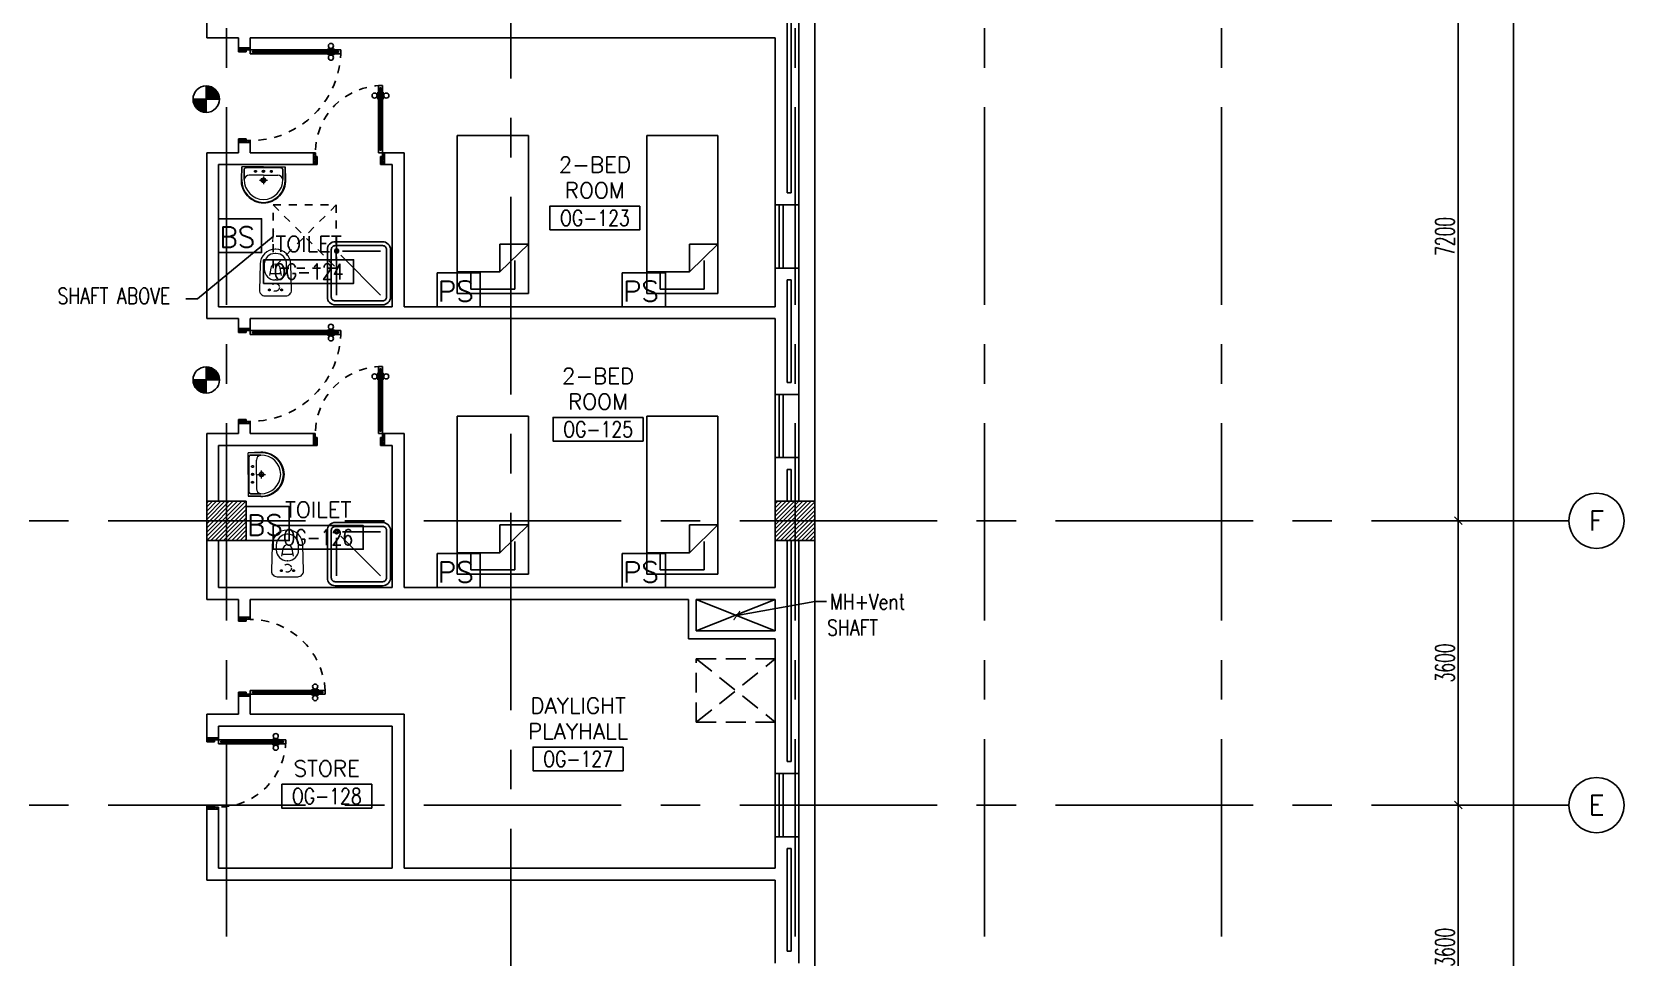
# Model space of a CAD drawing. Extents: x 276011.4 to 276105.3, y 57291.9 to 57371.4.
# Drawn here: x 276085.15 to 276105.32, y 57307.64 to 57319.35 of the extents above; entities that cross this region are included whole.
import ezdxf
from ezdxf.enums import TextEntityAlignment as Align

# ---------------------------------------------------------------- set-up
doc = ezdxf.new("R2010")
doc.units = 0
doc.header["$MEASUREMENT"] = 0
doc.header["$PDMODE"] = 34
for name, pattern in [('CENTERX2', [4, 2.5, -0.5, 0.5, -0.5]), ('DASHED', [0.75, 0.5, -0.25]), ('HIDDEN', [0.375, 0.25, -0.125]), ('HIDDEN2', [0.1875, 0.125, -0.0625])]:
    doc.linetypes.add(name, pattern=pattern)
doc.layers.get('0').update_dxf_attribs({"color": 11, "linetype": 'CONTINUOUS'})
doc.layers.get('DEFPOINTS').update_dxf_attribs({"color": 11, "linetype": 'CONTINUOUS'})
for name, color, linetype in [('AX-CR', 11, 'CONTINUOUS'), ('AX-DIM', 11, 'CONTINUOUS'), ('AX-TXT', 11, 'CONTINUOUS'), ('AXES', 11, 'CENTERX2'), ('COL', 11, 'CONTINUOUS'), ('DOOR', 11, 'CONTINUOUS'), ('E-SYSTEM', 4, 'CONTINUOUS'), ('FIX', 11, 'CONTINUOUS'), ('FUR', 11, 'CONTINUOUS'), ('HAT', 11, 'CONTINUOUS'), ('INSUL', 11, 'CONTINUOUS'), ('PROJ-L', 11, 'CONTINUOUS'), ('RM-BOX', 11, 'CONTINUOUS'), ('RM-NAME', 11, 'CONTINUOUS'), ('RM-NO', 11, 'CONTINUOUS'), ('SHAFT', 11, 'CONTINUOUS'), ('TEXT', 11, 'CONTINUOUS'), ('WALL', 11, 'CONTINUOUS'), ('WIN', 11, 'CONTINUOUS')]:
    doc.layers.add(name, color=color, linetype=linetype)
doc.styles.add('ROMANS', font='ROMANS.shx', dxfattribs={"width": 0.6})
doc.dimstyles.new('STANDARD in', dxfattribs={"dimtxt": 0.24, "dimasz": 0.1, "dimexe": 0.07, "dimexo": 0.05, "dimgap": 0.05, "dimtad": 1, "dimdec": 0, "dimlfac": 1000, "dimzin": 0, "dimdsep": 46, "dimtxsty": 'ROMANS', "dimblk": 'ARCHTICK', "dimcen": 0.05, "dimdle": 0.05, "dimclrd": 7, "dimclre": 7, "dimclrt": 2, "dimadec": 0, "dimazin": 0, "dimtfac": 1, "dimtdec": 0, "dimtmove": 2, "dimatfit": 3, "dimldrblk": 'ARCHTICK', "dimfxl": 0, "dimtolj": 1, "dimtzin": 0, "dimarcsym": 0})

# ---------------------------------------------------------------- blocks, each defined once
blk = doc.blocks.new('_ARCHTICK')
at = {"color": 0, "linetype": 'ByBlock', "const_width": 0.15}
blk.add_lwpolyline([(-0.5, -0.5), (0.5, 0.5)], dxfattribs=at)
blk = doc.blocks.new('*D159')
at = {"layer": 'AX-DIM', "color": 7, "lineweight": -2, "ltscale": 0.3}
for p, q in [((276103.915, 57357.883), (276103.915, 57298.463)), ((276095.115, 57357.833), (276103.985, 57357.833)), ((276095.115, 57298.513), (276103.985, 57298.513))]:
    blk.add_line(p, q, dxfattribs=at)
at = {"layer": 'DEFPOINTS', "color": 0, "ltscale": 0.3}
for p in [(276095.065, 57357.833), (276095.065, 57298.513), (276103.915, 57298.513)]:
    blk.add_point(p, dxfattribs=at)
at = {"layer": 'AX-DIM', "color": 7, "lineweight": -2, "ltscale": 0.3, "xscale": 0.1, "yscale": 0.1, "zscale": 0.1}
for p, rotation in [((276103.915, 57357.833), 90), ((276103.915, 57298.513), 270)]:
    blk.add_blockref('_ARCHTICK', p, dxfattribs=dict(at, rotation=rotation))
at = {"layer": 'AX-DIM', "color": 2, "ltscale": 0.3, "insert": (276103.745, 57328.173), "char_height": 0.24, "attachment_point": 5, "rotation": 90, "style": 'ROMANS'}
blk.add_mtext('\\A1;59320', dxfattribs=at)
blk = doc.blocks.new('*X68')
at = {"color": 0}
for p, q in [((245928, 132650), (246428, 133150)), ((245929, 132703), (246375, 133150)), ((245929, 132756), (246322, 133150)), ((245929, 132809), (246269, 133150)), ((245929, 132862), (246216, 133150)), ((245929, 132915), (246163, 133150)), ((245929, 132968), (246110, 133150)), ((245929, 133021), (246057, 133150)), ((245929, 133074), (246004, 133150)), ((245929, 133127), (245951, 133150)), ((245981, 132650), (246429, 133097)), ((246034, 132650), (246429, 133044)), ((246087, 132650), (246429, 132991)), ((246140, 132650), (246429, 132938)), ((246193, 132650), (246429, 132885)), ((246246, 132650), (246429, 132832)), ((246299, 132650), (246429, 132779)), ((246353, 132650), (246429, 132726)), ((246406, 132650), (246429, 132673))]:
    blk.add_line(p, q, dxfattribs=at)
blk = doc.blocks.new('COL50')
at = {"layer": 'COL'}
blk.add_lwpolyline([(-250, 250), (-250, -250), (250, -250), (250, 250)], close=True, dxfattribs=at)
blk = doc.blocks.new('*X67')
at = {"color": 0}
for p, q in [((253129, 132691), (253588, 133150)), ((253129, 132744), (253535, 133150)), ((253129, 132797), (253482, 133150)), ((253129, 132850), (253429, 133150)), ((253129, 132903), (253376, 133150)), ((253129, 132956), (253323, 133150)), ((253129, 133009), (253269, 133150)), ((253129, 133062), (253216, 133150)), ((253129, 133115), (253163, 133150)), ((253141, 132650), (253629, 133138)), ((253194, 132650), (253629, 133085)), ((253247, 132650), (253629, 133031)), ((253300, 132650), (253629, 132978)), ((253353, 132650), (253629, 132925)), ((253406, 132650), (253629, 132872)), ((253459, 132650), (253629, 132819)), ((253512, 132650), (253629, 132766)), ((253565, 132650), (253629, 132713)), ((253618, 132650), (253629, 132660))]:
    blk.add_line(p, q, dxfattribs=at)
blk = doc.blocks.new('*D153')
at = {"layer": 'AX-DIM', "color": 7, "lineweight": -2, "ltscale": 0.3}
for p, q in [((276102.865, 57320.363), (276103.285, 57320.363)), ((276103.215, 57320.413), (276103.215, 57313.113)), ((276102.865, 57313.163), (276103.285, 57313.163))]:
    blk.add_line(p, q, dxfattribs=at)
at = {"layer": 'DEFPOINTS', "color": 0, "ltscale": 0.3}
for p in [(276102.815, 57320.363), (276102.815, 57313.163), (276103.215, 57313.163)]:
    blk.add_point(p, dxfattribs=at)
at = {"layer": 'AX-DIM', "color": 7, "lineweight": -2, "ltscale": 0.3, "xscale": 0.1, "yscale": 0.1, "zscale": 0.1}
for p, rotation in [((276103.215, 57320.363), 90), ((276103.215, 57313.163), 270)]:
    blk.add_blockref('_ARCHTICK', p, dxfattribs=dict(at, rotation=rotation))
at = {"layer": 'AX-DIM', "color": 2, "ltscale": 0.3, "insert": (276103.045, 57316.763), "char_height": 0.24, "attachment_point": 5, "rotation": 90, "style": 'ROMANS'}
blk.add_mtext('\\A1;7200', dxfattribs=at)
blk = doc.blocks.new('AXR')
at = {"layer": 'AX-CR'}
blk.add_circle((350, 0), 350, dxfattribs=at)
at = {"layer": 'AX-TXT', "style": 'ROMANS'}
blk.add_attdef('AX', text='', height=250, dxfattribs=at).set_placement((350, 0), align=Align.MIDDLE)
blk = doc.blocks.new('*D152')
at = {"layer": 'AX-DIM', "color": 7, "lineweight": -2, "ltscale": 0.3}
for p, q in [((276102.865, 57313.163), (276103.285, 57313.163)), ((276103.215, 57313.213), (276103.215, 57309.513)), ((276102.865, 57309.563), (276103.285, 57309.563))]:
    blk.add_line(p, q, dxfattribs=at)
at = {"layer": 'DEFPOINTS', "color": 0, "ltscale": 0.3}
for p in [(276102.815, 57313.163), (276102.815, 57309.563), (276103.215, 57309.563)]:
    blk.add_point(p, dxfattribs=at)
at = {"layer": 'AX-DIM', "color": 7, "lineweight": -2, "ltscale": 0.3, "xscale": 0.1, "yscale": 0.1, "zscale": 0.1}
for p, rotation in [((276103.215, 57313.163), 90), ((276103.215, 57309.563), 270)]:
    blk.add_blockref('_ARCHTICK', p, dxfattribs=dict(at, rotation=rotation))
at = {"layer": 'AX-DIM', "color": 2, "ltscale": 0.3, "insert": (276103.045, 57311.363), "char_height": 0.24, "attachment_point": 5, "rotation": 90, "style": 'ROMANS'}
blk.add_mtext('\\A1;3600', dxfattribs=at)
blk = doc.blocks.new('*D151')
at = {"layer": 'AX-DIM', "color": 7, "lineweight": -2, "ltscale": 0.3}
for p, q in [((276102.865, 57309.563), (276103.285, 57309.563)), ((276103.215, 57309.613), (276103.215, 57305.913)), ((276102.865, 57305.963), (276103.285, 57305.963))]:
    blk.add_line(p, q, dxfattribs=at)
at = {"layer": 'DEFPOINTS', "color": 0, "ltscale": 0.3}
for p in [(276102.815, 57309.563), (276102.815, 57305.963), (276103.215, 57305.963)]:
    blk.add_point(p, dxfattribs=at)
at = {"layer": 'AX-DIM', "color": 7, "lineweight": -2, "ltscale": 0.3, "xscale": 0.1, "yscale": 0.1, "zscale": 0.1}
for p, rotation in [((276103.215, 57309.563), 90), ((276103.215, 57305.963), 270)]:
    blk.add_blockref('_ARCHTICK', p, dxfattribs=dict(at, rotation=rotation))
at = {"layer": 'AX-DIM', "color": 2, "ltscale": 0.3, "insert": (276103.045, 57307.763), "char_height": 0.24, "attachment_point": 5, "rotation": 90, "style": 'ROMANS'}
blk.add_mtext('\\A1;3600', dxfattribs=at)
blk = doc.blocks.new('DOOR100')
at = {"layer": 'DOOR', "color": 0, "linetype": 'ByBlock'}
for p, q in [((-75, 1218), (-82, 1218)), ((-82, 1128), (-82, 1218)), ((-25, 1300), (-75, 1300)), ((-75, 1300), (-25, 1300)), ((-75, 1250), (-75, 1300)), ((-58, 1250), (-75, 1250)), ((-42, 1270), (-58, 1270)), ((-58, 1250), (-58, 1270)), ((-42, 1250), (-42, 1270)), ((-25, 1250), (-42, 1250)), ((-25, 1250), (-25, 1300)), ((-25, 1218), (-18, 1218)), ((-18, 1128), (-18, 1218)), ((-82, 1205), (-91, 1205)), ((-91, 1205), (-91, 1140)), ((-82, 1140), (-91, 1140)), ((-82, 1205), (-82, 1140)), ((-75, 1128), (-82, 1128)), ((-25, 1128), (-18, 1128)), ((-18, 1205), (-9, 1205)), ((-18, 1205), (-18, 1140)), ((-18, 1140), (-9, 1140)), ((-9, 1205), (-9, 1140)), ((-1200, 0), (-1200, 150)), ((-1200, 150), (-1175, 150)), ((-1200, 150), (-1200, 0)), ((-1150, 0), (-1200, 0)), ((-1175, 150), (-1175, 100)), ((-1175, 100), (-1150, 100)), ((-1150, 100), (-1150, 0)), ((-75, 200), (-58, 200)), ((-75, 150), (-75, 200)), ((-75, 150), (-25, 150)), ((-58, 200), (-58, 180)), ((-58, 180), (-42, 180)), ((-50, 100), (-50, 0)), ((-25, 100), (-50, 100)), ((-50, 0), (0, 0)), ((-42, 200), (-25, 200)), ((-42, 180), (-42, 200)), ((-25, 200), (-25, 150)), ((0, 150), (-25, 150)), ((-25, 150), (-25, 100)), ((0, 150), (0, 0))]:
    blk.add_line(p, q, dxfattribs=at)
at = {"layer": 'DOOR', "linetype": 'ByBlock'}
for p, q in [((-75, 1250), (-75, 200)), ((-58, 200), (-58, 1250)), ((-42, 200), (-42, 1250)), ((-25, 200), (-25, 1250)), ((0, 0), (0, 150))]:
    blk.add_line(p, q, dxfattribs=at)
at = {"layer": 'DOOR', "color": 9, "linetype": 'ByBlock'}
for p, q in [((-1150, 0), (-1200, 114)), ((-1150, 0), (-1200, 40)), ((-1150, 0), (-1163, 100)), ((-50, 0), (0, 114)), ((-50, 0), (-37, 100)), ((-50, 0), (0, 40))]:
    blk.add_line(p, q, dxfattribs=at)
at = {"layer": 'DOOR', "color": 0, "linetype": 'ByBlock'}
for centre in [(-124, 1173), (24, 1173)]:
    blk.add_circle(centre, 32.4, dxfattribs=at)
at = {"layer": 'DOOR', "linetype": 'HIDDEN', "ltscale": 0.5}
blk.add_arc((-25, 150), 1150, 90, 180.0001, dxfattribs=at)
at = {"layer": 'DOOR', "color": 9, "linetype": 'ByBlock'}
for centre, radius, start, end in [((-1150, 0), 154, 103.7142, 108.8947), ((-1150, 0), 134, 100.72, 111.8402), ((-1150, 0), 94.4, 90, 121.9818), ((-1150, 0), 74.4, 90, 132.2236), ((-1150, 0), 54.4, 90, 156.7926), ((-1150, 0), 34.4, 90, 180), ((-1150, 0), 14.4, 90, 180), ((-50, 0), 94.4, 58.0182, 90), ((-50, 0), 74.4, 47.7764, 90), ((-50, 0), 54.4, 23.2074, 90), ((-50, 0), 34.4, 0, 90), ((-50, 0), 14.4, 0, 90), ((-50, 0), 134, 68.1598, 79.28), ((-50, 0), 114, 64.0838, 77.3774), ((-50, 0), 154, 71.1053, 76.2858)]:
    blk.add_arc(centre, radius, start, end, dxfattribs=at)
blk = doc.blocks.new('DOOR90')
at = {"layer": 'DOOR', "color": 0, "linetype": 'ByBlock'}
for p, q in [((-150, 0), (-150, -25)), ((-150, 0), (0, 0)), ((0, -50), (0, 0)), ((-1000, -25), (-1000, -75)), ((-1000, -75), (-1000, -25)), ((-950, -25), (-1000, -25)), ((-950, -75), (-1000, -75)), ((-970, -42), (-970, -58)), ((-950, -42), (-970, -42)), ((-950, -58), (-970, -58)), ((-950, -25), (-950, -42)), ((-950, -58), (-950, -75)), ((-918, -25), (-918, -18)), ((-828, -18), (-918, -18)), ((-918, -75), (-918, -82)), ((-828, -82), (-918, -82)), ((-905, -18), (-905, -9)), ((-905, -9), (-840, -9)), ((-905, -18), (-840, -18)), ((-905, -82), (-905, -91)), ((-905, -82), (-840, -82)), ((-905, -91), (-840, -91)), ((-840, -18), (-840, -9)), ((-840, -82), (-840, -91)), ((-828, -25), (-828, -18)), ((-828, -75), (-828, -82)), ((-200, -42), (-200, -25)), ((-200, -25), (-150, -25)), ((-180, -42), (-200, -42)), ((-200, -75), (-200, -58)), ((-200, -58), (-180, -58)), ((-150, -75), (-200, -75)), ((-180, -58), (-180, -42)), ((-150, -75), (-150, -25)), ((-150, -25), (-100, -25)), ((-100, -25), (-100, -50)), ((-100, -50), (0, -50)), ((-150, -900), (-150, -875)), ((-150, -875), (-100, -875)), ((0, -900), (-150, -900)), ((-150, -900), (0, -900)), ((-100, -850), (0, -850)), ((-100, -875), (-100, -850)), ((0, -850), (0, -900))]:
    blk.add_line(p, q, dxfattribs=at)
at = {"layer": 'DOOR', "color": 9, "linetype": 'ByBlock'}
for p, q in [((0, -50), (-114, 0)), ((0, -50), (-40, 0)), ((0, -50), (-100, -37)), ((0, -850), (-114, -900)), ((0, -850), (-100, -863)), ((0, -850), (-40, -900))]:
    blk.add_line(p, q, dxfattribs=at)
at = {"layer": 'DOOR', "linetype": 'ByBlock'}
for p, q in [((-200, -25), (-950, -25)), ((-200, -42), (-950, -42)), ((-200, -58), (-950, -58)), ((-950, -75), (-200, -75))]:
    blk.add_line(p, q, dxfattribs=at)
at = {"layer": 'DOOR', "color": 0, "linetype": 'ByBlock'}
for centre in [(-873, 24), (-873, -124)]:
    blk.add_circle(centre, 32.4, dxfattribs=at)
at = {"layer": 'DOOR', "color": 9, "linetype": 'ByBlock'}
for centre, radius, start, end in [((0, -50), 154, 161.1053, 166.2858), ((0, -50), 134, 158.1598, 169.28), ((0, -50), 94.4, 148.0182, 180), ((0, -50), 74.4, 137.7764, 180), ((0, -50), 114, 154.0838, 167.3774), ((0, -50), 54.4, 113.2074, 180), ((0, -50), 34.4, 90, 180), ((0, -50), 14.4, 90, 180), ((0, -850), 154, 193.7142, 198.8947), ((0, -850), 134, 190.72, 201.8402), ((0, -850), 94.4, 180, 211.9818), ((0, -850), 74.4, 180, 222.2236), ((0, -850), 54.4, 180, 246.7926), ((0, -850), 34.4, 180, 270), ((0, -850), 14.4, 180, 270)]:
    blk.add_arc(centre, radius, start, end, dxfattribs=at)
at = {"layer": 'DOOR', "linetype": 'HIDDEN', "ltscale": 0.5}
blk.add_arc((-150, -25), 850, 180, 270, dxfattribs=at)
blk = doc.blocks.new('RM1')
at = {"layer": 'RM-BOX'}
blk.add_lwpolyline([(570, -200), (-570, -200), (-570, -500), (570, -500)], close=True, dxfattribs=at)
at = {"layer": 'RM-NAME', "style": 'ROMANS'}
for tag, p in [('ROOMNAME1', (0, 324)), ('ROOMNAME2', (0, 0))]:
    blk.add_attdef(tag, text='', height=200, dxfattribs=at).set_placement(p, align=Align.MIDDLE)
at = {"layer": 'RM-NO', "style": 'ROMANS', "width": 0.8}
blk.add_attdef('ROOMNO', text='', height=200, dxfattribs=at).set_placement((0, -350), align=Align.MIDDLE)
blk = doc.blocks.new('EXH')
at = {"layer": 'SHAFT', "color": 211, "linetype": 'HIDDEN'}
for p, q in [((-400, 400), (400, -400)), ((400, 400), (-400, -400))]:
    blk.add_line(p, q, dxfattribs=at)
blk.add_lwpolyline([(-400, 400), (400, 400), (400, -400), (-400, -400)], close=True, dxfattribs=at)
blk = doc.blocks.new('DOOR-10')
at = {"layer": 'DOOR', "color": 0, "linetype": 'ByBlock'}
for p, q in [((-76, 1018), (-83, 1018)), ((-83, 928), (-83, 1018)), ((-26, 1100), (-76, 1100)), ((-76, 1100), (-26, 1100)), ((-76, 1050), (-76, 1100)), ((-59, 1050), (-76, 1050)), ((-43, 1070), (-59, 1070)), ((-59, 1050), (-59, 1070)), ((-43, 1050), (-43, 1070)), ((-26, 1050), (-43, 1050)), ((-26, 1050), (-26, 1100)), ((-26, 1018), (-18, 1018)), ((-18, 928), (-18, 1018)), ((-83, 1005), (-92, 1005)), ((-92, 1005), (-92, 940)), ((-83, 940), (-92, 940)), ((-83, 1005), (-83, 940)), ((-76, 928), (-83, 928)), ((-26, 928), (-18, 928)), ((-18, 1005), (-9, 1005)), ((-18, 1005), (-18, 940)), ((-18, 940), (-9, 940)), ((-9, 1005), (-9, 940)), ((-1001, 0), (-1001, 150)), ((-1001, 150), (-976, 150)), ((-1001, 150), (-1001, 0)), ((-951, 0), (-1001, 0)), ((-976, 150), (-976, 100)), ((-976, 100), (-951, 100)), ((-951, 100), (-951, 0)), ((-76, 200), (-59, 200)), ((-76, 150), (-76, 200)), ((-76, 150), (-26, 150)), ((-59, 200), (-59, 180)), ((-59, 180), (-43, 180)), ((-51, 100), (-51, 0)), ((-26, 100), (-51, 100)), ((-51, 0), (-1, 0)), ((-43, 200), (-26, 200)), ((-43, 180), (-43, 200)), ((-26, 200), (-26, 150)), ((-1, 150), (-26, 150)), ((-26, 150), (-26, 100))]:
    blk.add_line(p, q, dxfattribs=at)
at = {"layer": 'DOOR', "linetype": 'ByBlock'}
for p, q in [((-76, 1050), (-76, 200)), ((-59, 200), (-59, 1050)), ((-43, 200), (-43, 1050)), ((-26, 200), (-26, 1050))]:
    blk.add_line(p, q, dxfattribs=at)
at = {"layer": 'DOOR', "color": 9, "linetype": 'ByBlock'}
for p, q in [((-951, 0), (-1001, 114)), ((-951, 0), (-1001, 40)), ((-951, 0), (-964, 100)), ((-51, 0), (-1, 114)), ((-51, 0), (-37, 100)), ((-51, 0), (-1, 40)), ((-1, 0), (-1, 150))]:
    blk.add_line(p, q, dxfattribs=at)
at = {"layer": 'DOOR', "color": 0, "linetype": 'ByBlock'}
for centre in [(-124, 973), (23, 973)]:
    blk.add_circle(centre, 32.4, dxfattribs=at)
at = {"layer": 'DOOR', "linetype": 'HIDDEN', "ltscale": 0.5}
blk.add_arc((-23, 149), 952, 93.1482, 179.9482, dxfattribs=at)
at = {"layer": 'DOOR', "color": 9, "linetype": 'ByBlock'}
for centre, radius, start, end in [((-951, 0), 154, 103.7142, 108.8947), ((-951, 0), 134, 100.72, 111.8402), ((-951, 0), 94.4, 90, 121.9818), ((-951, 0), 74.4, 90, 132.2236), ((-951, 0), 54.4, 90, 156.7926), ((-951, 0), 34.4, 90, 180), ((-951, 0), 14.4, 90, 180), ((-51, 0), 94.4, 58.0182, 90), ((-51, 0), 74.4, 47.7764, 90), ((-51, 0), 54.4, 23.2074, 90), ((-51, 0), 34.4, 0, 90), ((-51, 0), 14.4, 0, 90), ((-51, 0), 134, 68.1598, 79.28), ((-51, 0), 114, 64.0838, 77.3774), ((-51, 0), 154, 71.1053, 76.2858)]:
    blk.add_arc(centre, radius, start, end, dxfattribs=at)
blk = doc.blocks.new('LAV1')
at = {"layer": 'FIX', "linetype": 'ByBlock', "ltscale": 0.3}
for p, q in [((-280, 210), (-275, 50)), ((-245, 210), (-245, 85)), ((245, 210), (245, 85)), ((280, 210), (275, 50)), ((0, 60), (-220, 60)), ((0, 60), (220, 60))]:
    blk.add_line(p, q, dxfattribs=at)
at = {"layer": 'FIX', "linetype": 'Continuous', "lineweight": 20}
for p, q in [((-275, 210), (-275, 50)), ((275, 210), (275, 50)), ((0, 50), (-275, 50)), ((0, 50), (-252, 50)), ((0, 155), (-181, 155)), ((0, 155), (181, 155)), ((0, 50), (252, 50)), ((0, 50), (275, 50))]:
    blk.add_line(p, q, dxfattribs=at)
at = {"layer": 'FIX', "linetype": 'DASHED', "lineweight": 20, "ltscale": 0.05}
for p, q in [((50, 220), (-50, 220)), ((0, 170), (0, 270)), ((0, 170), (0, 270))]:
    blk.add_line(p, q, dxfattribs=at)
at = {"layer": 'FIX', "lineweight": 20}
for p, q in [((16, 107), (-15, 107)), ((0, 92), (0, 123))]:
    blk.add_line(p, q, dxfattribs=at)
for centre, radius in [((0, 220), 29.5), ((0, 220), 22.5), ((0, 107), 15.5)]:
    blk.add_circle(centre, radius, dxfattribs=at)
at = {"layer": 'FIX', "linetype": 'HIDDEN', "lineweight": 20, "ltscale": 0.05}
for centre in [(-100, 107), (100, 107)]:
    blk.add_circle(centre, 12.4, dxfattribs=at)
at = {"layer": 'FIX', "linetype": 'ByBlock', "ltscale": 0.3}
for centre, radius, start, end in [((7, 220), 287, 91.3776, 182.0064), ((-7, 220), 287, 357.9936, 88.6224), ((-220, 85), 24.9, 179.7021, 269.9486), ((220, 85), 24.9, 270.0514, 0.2979)]:
    blk.add_arc(centre, radius, start, end, dxfattribs=at)
at = {"layer": 'FIX', "linetype": 'Continuous', "lineweight": 20}
for centre, radius, start, end in [((8, 217), 283, 91.6988, 181.351), ((8, 212), 253, 91.7328, 180.4884), ((-8, 217), 283, 358.649, 88.3012), ((-8, 212), 253, 359.5116, 88.2672), ((-179, 222), 66.9, 190.2006, 268.0786), ((179, 222), 66.9, 271.9214, 349.7994)]:
    blk.add_arc(centre, radius, start, end, dxfattribs=at)
blk = doc.blocks.new('WC1')
at = {"layer": 'FIX', "lineweight": 20}
for p, q in [((-210, 204), (-538, 194)), ((-727, 5), (-727, -5)), ((-674, 5), (-674, -5)), ((-534, 24), (-540, 0)), ((-540, 0), (-534, -24)), ((-475, 141), (-538, 141)), ((-395, 76), (-490, 60)), ((-339, 5), (-339, -5)), ((-538, -141), (-475, -141)), ((-538, -194), (-210, -204)), ((-490, -60), (-395, -76))]:
    blk.add_line(p, q, dxfattribs=at)
at = {"layer": 'FIX', "linetype": 'Continuous', "lineweight": 20}
blk.add_line((-420, -47), (-420, 45), dxfattribs=at)
at = {"layer": 'FIX', "lineweight": 20}
blk.add_lwpolyline([(-213, -204), (-210, -204, 0.414214), (-137, -131), (-137, 0), (-137, 131, 0.414214), (-210, 204)], format="xyb", dxfattribs=at)
at = {"layer": 'FIX', "linetype": 'HIDDEN2', "lineweight": 20, "ltscale": 0.3}
blk.add_circle((-245, 0), 49.8, dxfattribs=at)
at = {"layer": 'FIX', "linetype": 'HIDDEN', "lineweight": 20, "ltscale": 0.05}
for centre in [(-213, 78), (-213, -77)]:
    blk.add_circle(centre, 11.6, dxfattribs=at)
at = {"layer": 'FIX', "lineweight": 20}
for centre, radius, start, end in [((-538, 5), 189, 90, 180), ((-538, 5), 136, 90, 180), ((-473, -7), 68.2, 128.9242, 152.8468), ((-464, -18), 82, 108.496, 128.9242), ((-475, 5), 136, 360, 90), ((-538, -5), 189, 180, 270), ((-538, -5), 136, 180, 270), ((-473, 7), 68.2, 207.1532, 231.0758), ((-464, 18), 82, 231.0758, 251.504), ((-475, -5), 136, 270, 0)]:
    blk.add_arc(centre, radius, start, end, dxfattribs=at)
at = {"layer": 'FIX', "linetype": 'Continuous', "lineweight": 20}
for centre, start, end in [((-443, 46), 357.6662, 91.6121), ((-442, -46), 268.3879, 2.3338)]:
    blk.add_arc(centre, 22.3, start, end, dxfattribs=at)
blk = doc.blocks.new('SHR1')
at = {"layer": 'FIX'}
for p, q in [((-196, 196), (-700, 700)), ((-143, 218), (-143, 700)), ((-218, 143), (-700, 143))]:
    blk.add_line(p, q, dxfattribs=at)
for points in [[(-825, 125), (-825, 725, -0.414214), (-725, 825), (-125, 825, -0.414214), (-25, 725), (-25, 125, -0.414214), (-125, 25), (-725, 25, -0.414214)], [(-775, 125), (-775, 725, -0.414214), (-725, 775), (-125, 775, -0.414214), (-75, 725), (-75, 125, -0.414214), (-125, 75), (-725, 75, -0.414214)]]:
    blk.add_lwpolyline(points, format="xyb", close=True, dxfattribs=at)
for radius in [25, 15]:
    blk.add_circle((-143, 143), radius, dxfattribs=at)

msp = doc.modelspace()

# ---------------------------------------------------------------- linework, layer by layer
at = {"layer": 'AXES'}
for p, q in [((276087.6155, 57291.8986), (276087.6155, 57370.7113)), ((276094.8155, 57291.8986), (276094.8155, 57370.7113)), ((276097.2155, 57291.8986), (276097.2155, 57370.7113)), ((276100.2155, 57291.8986), (276100.2155, 57370.7113)), ((276091.2155, 57298.7629), (276091.2155, 57357.5329)), ((276104.6155, 57313.1629), (276052.5255, 57313.1629)), ((276104.6155, 57309.5629), (276052.5255, 57309.5629))]:
    msp.add_line(p, q, dxfattribs=at)
at = {"layer": 'E-SYSTEM', "color": 4}
for p, q in [((276087.3587, 57318.6678), (276087.3587, 57318.3335)), ((276087.3587, 57318.6557), (276087.3704, 57318.6674)), ((276087.3587, 57318.638), (276087.3862, 57318.6656)), ((276087.3587, 57318.6203), (276087.4008, 57318.6625)), ((276087.3587, 57318.6027), (276087.4143, 57318.6583)), ((276087.3587, 57318.585), (276087.4269, 57318.6533)), ((276087.3587, 57318.5673), (276087.4388, 57318.6474)), ((276087.3587, 57318.5496), (276087.4498, 57318.6408)), ((276087.3587, 57318.532), (276087.4602, 57318.6335)), ((276087.3587, 57318.5143), (276087.4699, 57318.6255)), ((276087.3627, 57318.5007), (276087.4789, 57318.6168)), ((276087.3804, 57318.5007), (276087.4873, 57318.6075)), ((276087.3981, 57318.5007), (276087.4949, 57318.5975)), ((276087.4158, 57318.5007), (276087.5019, 57318.5868)), ((276087.4335, 57318.5007), (276087.5082, 57318.5754)), ((276087.4511, 57318.5007), (276087.5137, 57318.5632)), ((276087.4688, 57318.5007), (276087.5183, 57318.5502)), ((276087.4865, 57318.5007), (276087.522, 57318.5362)), ((276087.5258, 57318.5007), (276087.1915, 57318.5007)), ((276087.1919, 57318.4889), (276087.2036, 57318.5007)), ((276087.1938, 57318.4731), (276087.2213, 57318.5007)), ((276087.1969, 57318.4586), (276087.239, 57318.5007)), ((276087.201, 57318.445), (276087.2567, 57318.5007)), ((276087.2061, 57318.4324), (276087.2744, 57318.5007)), ((276087.2119, 57318.4206), (276087.292, 57318.5007)), ((276087.2185, 57318.4095), (276087.3097, 57318.5007)), ((276087.2259, 57318.3992), (276087.3274, 57318.5007)), ((276087.2339, 57318.3895), (276087.3451, 57318.5007)), ((276087.2425, 57318.3805), (276087.3587, 57318.4966)), ((276087.2518, 57318.3721), (276087.3587, 57318.4789)), ((276087.2618, 57318.3644), (276087.3587, 57318.4612)), ((276087.2725, 57318.3574), (276087.3587, 57318.4436)), ((276087.2839, 57318.3511), (276087.3587, 57318.4259)), ((276087.2961, 57318.3457), (276087.3587, 57318.4082)), ((276087.3091, 57318.341), (276087.3587, 57318.3905)), ((276087.3231, 57318.3373), (276087.3587, 57318.3729)), ((276087.3382, 57318.3348), (276087.3587, 57318.3552)), ((276087.3547, 57318.3336), (276087.3587, 57318.3375)), ((276087.5042, 57318.5007), (276087.5246, 57318.5211)), ((276087.5218, 57318.5007), (276087.5258, 57318.5046)), ((276087.3587, 57315.1128), (276087.3587, 57314.7785)), ((276087.3587, 57315.1007), (276087.3704, 57315.1124)), ((276087.3587, 57315.083), (276087.3862, 57315.1106)), ((276087.3587, 57315.0653), (276087.4008, 57315.1075)), ((276087.3587, 57315.0477), (276087.4143, 57315.1033)), ((276087.3587, 57315.03), (276087.4269, 57315.0983)), ((276087.5258, 57314.9457), (276087.1915, 57314.9457)), ((276087.1919, 57314.9339), (276087.2036, 57314.9457)), ((276087.1938, 57314.9181), (276087.2213, 57314.9457)), ((276087.1969, 57314.9036), (276087.239, 57314.9457)), ((276087.201, 57314.89), (276087.2567, 57314.9457)), ((276087.2061, 57314.8774), (276087.2744, 57314.9457)), ((276087.2119, 57314.8656), (276087.292, 57314.9457)), ((276087.2185, 57314.8545), (276087.3097, 57314.9457)), ((276087.2259, 57314.8442), (276087.3274, 57314.9457)), ((276087.2339, 57314.8345), (276087.3451, 57314.9457)), ((276087.2425, 57314.8255), (276087.3587, 57314.9416)), ((276087.2518, 57314.8171), (276087.3587, 57314.9239)), ((276087.2618, 57314.8094), (276087.3587, 57314.9062)), ((276087.3587, 57315.0123), (276087.4388, 57315.0924)), ((276087.3587, 57314.9946), (276087.4498, 57315.0858)), ((276087.3587, 57314.977), (276087.4602, 57315.0785)), ((276087.3587, 57314.9593), (276087.4699, 57315.0705)), ((276087.3627, 57314.9457), (276087.4789, 57315.0618)), ((276087.3804, 57314.9457), (276087.4873, 57315.0525)), ((276087.3981, 57314.9457), (276087.4949, 57315.0425)), ((276087.4158, 57314.9457), (276087.5019, 57315.0318)), ((276087.4335, 57314.9457), (276087.5082, 57315.0204)), ((276087.4511, 57314.9457), (276087.5137, 57315.0082)), ((276087.4688, 57314.9457), (276087.5183, 57314.9952)), ((276087.4865, 57314.9457), (276087.522, 57314.9812)), ((276087.5042, 57314.9457), (276087.5246, 57314.9661)), ((276087.5218, 57314.9457), (276087.5258, 57314.9496)), ((276087.2725, 57314.8024), (276087.3587, 57314.8886)), ((276087.2839, 57314.7961), (276087.3587, 57314.8709)), ((276087.2961, 57314.7907), (276087.3587, 57314.8532)), ((276087.3091, 57314.786), (276087.3587, 57314.8355)), ((276087.3231, 57314.7823), (276087.3587, 57314.8179)), ((276087.3382, 57314.7798), (276087.3587, 57314.8002)), ((276087.3547, 57314.7786), (276087.3587, 57314.7825))]:
    msp.add_line(p, q, dxfattribs=at)
for points in [[(276087.5155, 57316.9872), (276087.5155, 57316.5586), (276088.0607, 57316.5586), (276088.0607, 57316.9872)], [(276090.2828, 57316.3015), (276090.2828, 57315.8729), (276090.828, 57315.8729), (276090.828, 57316.3015)], [(276092.628, 57316.3015), (276092.628, 57315.8729), (276093.1732, 57315.8729), (276093.1732, 57316.3015)], [(276087.8655, 57313.3415), (276087.8655, 57312.9129), (276088.4107, 57312.9129), (276088.4107, 57313.3415)], [(276090.2828, 57312.7465), (276090.2828, 57312.3179), (276090.828, 57312.3179), (276090.828, 57312.7465)], [(276092.628, 57312.7465), (276092.628, 57312.3179), (276093.1732, 57312.3179), (276093.1732, 57312.7465)]]:
    msp.add_lwpolyline(points, close=True, dxfattribs=at)
for centre in [(276087.3587, 57318.5007), (276087.3587, 57314.9457)]:
    msp.add_circle(centre, 0.1672, dxfattribs=at)
at = {"layer": 'FUR'}
for p, q in [((276091.4386, 57318.0411), (276090.5386, 57318.0411)), ((276090.5386, 57318.0411), (276090.5386, 57316.0411)), ((276091.4386, 57316.0411), (276091.4386, 57318.0411)), ((276093.8386, 57318.0411), (276092.9386, 57318.0411)), ((276092.9386, 57318.0411), (276092.9386, 57316.0411)), ((276093.8386, 57316.0411), (276093.8386, 57318.0411)), ((276091.0775, 57316.3128), (276091.0775, 57316.6662)), ((276091.4386, 57316.6662), (276091.0775, 57316.6662)), ((276091.0775, 57316.3128), (276091.4386, 57316.6662)), ((276093.4775, 57316.3128), (276093.4775, 57316.6662)), ((276093.8386, 57316.6662), (276093.4775, 57316.6662)), ((276093.4775, 57316.3128), (276093.8386, 57316.6662)), ((276090.5386, 57316.3128), (276091.0775, 57316.3128)), ((276090.7085, 57316.3128), (276090.7085, 57316.0966)), ((276091.2665, 57316.0966), (276091.2665, 57316.4563)), ((276092.9386, 57316.3128), (276093.4775, 57316.3128)), ((276093.1085, 57316.3128), (276093.1085, 57316.0966)), ((276093.6665, 57316.0966), (276093.6665, 57316.4563)), ((276090.5386, 57316.0411), (276091.4386, 57316.0411)), ((276090.7085, 57316.0966), (276091.2665, 57316.0966)), ((276092.9386, 57316.0411), (276093.8386, 57316.0411)), ((276093.1085, 57316.0966), (276093.6665, 57316.0966)), ((276091.4386, 57314.4861), (276090.5386, 57314.4861)), ((276090.5386, 57314.4861), (276090.5386, 57312.4861)), ((276091.4386, 57312.4861), (276091.4386, 57314.4861)), ((276093.8386, 57314.4861), (276092.9386, 57314.4861)), ((276092.9386, 57314.4861), (276092.9386, 57312.4861)), ((276093.8386, 57312.4861), (276093.8386, 57314.4861)), ((276091.0775, 57312.7578), (276091.0775, 57313.1112)), ((276091.4386, 57313.1112), (276091.0775, 57313.1112)), ((276091.0775, 57312.7578), (276091.4386, 57313.1112)), ((276093.4775, 57312.7578), (276093.4775, 57313.1112)), ((276093.8386, 57313.1112), (276093.4775, 57313.1112)), ((276093.4775, 57312.7578), (276093.8386, 57313.1112)), ((276091.2665, 57312.5416), (276091.2665, 57312.9013)), ((276093.6665, 57312.5416), (276093.6665, 57312.9013)), ((276090.5386, 57312.7578), (276091.0775, 57312.7578)), ((276090.7085, 57312.7578), (276090.7085, 57312.5416)), ((276092.9386, 57312.7578), (276093.4775, 57312.7578)), ((276093.1085, 57312.7578), (276093.1085, 57312.5416)), ((276090.5386, 57312.4861), (276091.4386, 57312.4861)), ((276090.7085, 57312.5416), (276091.2665, 57312.5416)), ((276092.9386, 57312.4861), (276093.8386, 57312.4861)), ((276093.1085, 57312.5416), (276093.6665, 57312.5416))]:
    msp.add_line(p, q, dxfattribs=at)
at = {"layer": 'INSUL'}
for p, q in [((276094.7155, 57320.1129), (276094.7155, 57317.3129)), ((276094.7655, 57320.1129), (276094.7655, 57317.3129)), ((276094.7655, 57317.3129), (276094.7155, 57317.3129)), ((276094.7155, 57314.9129), (276094.7155, 57316.2129)), ((276094.7655, 57316.2129), (276094.7155, 57316.2129)), ((276094.7655, 57314.9129), (276094.7655, 57316.2129)), ((276094.7655, 57314.9129), (276094.7155, 57314.9129)), ((276094.7155, 57313.8129), (276094.7155, 57313.4129)), ((276094.7655, 57313.8129), (276094.7155, 57313.8129)), ((276094.7655, 57313.8129), (276094.7655, 57313.4129)), ((276094.7155, 57312.9129), (276094.7155, 57310.1129)), ((276094.7655, 57312.9129), (276094.7655, 57310.1129)), ((276094.7655, 57310.1129), (276094.7155, 57310.1129)), ((276094.7155, 57307.7129), (276094.7155, 57309.0129)), ((276094.7655, 57309.0129), (276094.7155, 57309.0129)), ((276094.7655, 57307.7129), (276094.7655, 57309.0129)), ((276094.7655, 57307.7129), (276094.7155, 57307.7129))]:
    msp.add_line(p, q, dxfattribs=at)
at = {"layer": 'PROJ-L'}
for p, q in [((276095.0655, 57320.1129), (276095.0655, 57313.4129)), ((276095.0655, 57312.9129), (276095.0655, 57306.2129))]:
    msp.add_line(p, q, dxfattribs=at)
at = {"layer": 'SHAFT', "color": 251, "linetype": 'HIDDEN'}
for p, q in [((276093.5655, 57311.4129), (276094.5655, 57310.6129)), ((276093.5655, 57310.6129), (276094.5655, 57311.4129))]:
    msp.add_line(p, q, dxfattribs=at)
msp.add_lwpolyline([(276093.5655, 57311.4129), (276094.5655, 57311.4129), (276094.5655, 57310.6129), (276093.5655, 57310.6129)], close=True, dxfattribs=at)
at = {"layer": 'TEXT', "color": 251, "linetype": 'ByBlock'}
for p, q in [((276093.5655, 57312.1679), (276094.5655, 57311.7679)), ((276093.5655, 57311.7679), (276094.5655, 57312.1679))]:
    msp.add_line(p, q, dxfattribs=at)
at = {"layer": 'WALL'}
for p, q in [((276087.3655, 57320.1129), (276087.3655, 57319.2779)), ((276094.8655, 57320.1129), (276094.8655, 57317.1629)), ((276087.7655, 57319.2779), (276087.3655, 57319.2779)), ((276094.5655, 57319.2779), (276087.9155, 57319.2779)), ((276094.5655, 57319.2779), (276094.5655, 57317.1629)), ((276087.7655, 57317.8229), (276087.3655, 57317.8229)), ((276087.3655, 57317.8229), (276087.3655, 57315.7229)), ((276088.7155, 57317.8229), (276087.9155, 57317.8229)), ((276089.8655, 57317.8229), (276089.6155, 57317.8229)), ((276087.5155, 57317.6729), (276087.5155, 57315.8729)), ((276088.7155, 57317.6729), (276087.5155, 57317.6729)), ((276089.7155, 57317.6729), (276089.6155, 57317.6729)), ((276094.8655, 57317.1629), (276094.5655, 57317.1629)), ((276094.8655, 57316.3629), (276094.5655, 57316.3629)), ((276094.5655, 57315.8729), (276094.5655, 57316.3629)), ((276094.8655, 57314.7629), (276094.8655, 57316.3629)), ((276087.7655, 57315.7229), (276087.3655, 57315.7229)), ((276089.7155, 57315.8729), (276087.5155, 57315.8729)), ((276094.5655, 57315.7229), (276087.9155, 57315.7229)), ((276094.5655, 57315.8729), (276089.8655, 57315.8729)), ((276094.5655, 57314.7629), (276094.5655, 57315.7229)), ((276094.8655, 57314.7629), (276094.5655, 57314.7629)), ((276087.7655, 57314.2679), (276087.3655, 57314.2679)), ((276087.3655, 57314.2679), (276087.3655, 57312.1679)), ((276087.5155, 57314.1179), (276087.5155, 57313.4129)), ((276088.7155, 57314.1179), (276087.5155, 57314.1179)), ((276088.7155, 57314.2679), (276087.9155, 57314.2679)), ((276089.8655, 57314.2679), (276089.6155, 57314.2679)), ((276089.7155, 57314.1179), (276089.6155, 57314.1179)), ((276094.8655, 57313.9629), (276094.5655, 57313.9629)), ((276094.5655, 57313.4129), (276094.5655, 57313.9629)), ((276094.8655, 57313.4129), (276094.8655, 57313.9629)), ((276087.5155, 57312.9129), (276087.5155, 57312.3179)), ((276094.5655, 57312.9129), (276094.5655, 57312.3179)), ((276094.8655, 57312.9129), (276094.8655, 57309.9629)), ((276089.7155, 57312.3179), (276087.5155, 57312.3179)), ((276094.5655, 57312.3179), (276089.8655, 57312.3179)), ((276087.7655, 57312.1679), (276087.3655, 57312.1679)), ((276093.4655, 57312.1679), (276087.9155, 57312.1679)), ((276093.4655, 57312.1679), (276093.4655, 57311.6679)), ((276094.5655, 57312.1679), (276093.5655, 57312.1679)), ((276093.5655, 57312.1679), (276093.5655, 57311.7679)), ((276094.5655, 57312.1679), (276093.5655, 57312.1679)), ((276094.5655, 57312.1679), (276094.5655, 57311.7679)), ((276094.5655, 57311.7679), (276093.5655, 57311.7679)), ((276094.5655, 57311.6679), (276093.4655, 57311.6679)), ((276094.5655, 57311.6679), (276094.5655, 57309.9629)), ((276087.3655, 57310.7129), (276087.3655, 57310.4129)), ((276087.7655, 57310.7129), (276087.3655, 57310.7129)), ((276089.8655, 57310.7129), (276087.9155, 57310.7129)), ((276089.7155, 57310.5629), (276087.5155, 57310.5629)), ((276087.5155, 57310.5629), (276087.5155, 57310.4129)), ((276087.5155, 57310.4129), (276087.3655, 57310.4129)), ((276094.8655, 57309.9629), (276094.5655, 57309.9629)), ((276087.5155, 57309.5129), (276087.3655, 57309.5129)), ((276087.3655, 57309.5129), (276087.3655, 57308.6129)), ((276087.5155, 57309.5129), (276087.5155, 57308.7629)), ((276094.8655, 57309.1629), (276094.5655, 57309.1629)), ((276094.5655, 57308.7629), (276094.5655, 57309.1629)), ((276094.8655, 57307.5629), (276094.8655, 57309.1629)), ((276089.7155, 57308.7629), (276087.5155, 57308.7629)), ((276094.5655, 57308.7629), (276089.8655, 57308.7629)), ((276094.5655, 57308.6129), (276087.3655, 57308.6129)), ((276094.5655, 57307.5629), (276094.5655, 57308.6129))]:
    msp.add_line(p, q, dxfattribs=at)
at = {"layer": 'WALL', "linetype": 'ByBlock'}
for p, q in [((276087.7655, 57319.1504), (276087.7655, 57319.2779)), ((276087.9155, 57319.1504), (276087.7655, 57319.1504)), ((276087.9155, 57319.1504), (276087.9155, 57319.2779)), ((276087.7655, 57317.8229), (276087.7655, 57317.9504)), ((276087.9155, 57317.9504), (276087.7655, 57317.9504)), ((276087.9155, 57317.8229), (276087.9155, 57317.9504)), ((276088.7155, 57317.6729), (276088.7155, 57317.8229)), ((276089.6155, 57317.6729), (276089.6155, 57317.8229)), ((276089.8655, 57315.8729), (276089.8655, 57317.8229)), ((276089.7155, 57315.8729), (276089.7155, 57317.6729)), ((276087.7655, 57315.5954), (276087.7655, 57315.7229)), ((276087.9155, 57315.5954), (276087.9155, 57315.7229)), ((276087.9155, 57315.5954), (276087.7655, 57315.5954)), ((276087.7655, 57314.2679), (276087.7655, 57314.3954)), ((276087.9155, 57314.3954), (276087.7655, 57314.3954)), ((276087.9155, 57314.2679), (276087.9155, 57314.3954)), ((276088.7155, 57314.1179), (276088.7155, 57314.2679)), ((276089.6155, 57314.1179), (276089.6155, 57314.2679)), ((276089.7155, 57312.3179), (276089.7155, 57314.1179)), ((276089.8655, 57312.3179), (276089.8655, 57314.2679)), ((276087.7655, 57311.9404), (276087.7655, 57312.1679)), ((276087.9155, 57311.9404), (276087.9155, 57312.1679)), ((276087.9155, 57311.9404), (276087.7655, 57311.9404)), ((276087.7655, 57310.7129), (276087.7655, 57310.9404)), ((276087.9155, 57310.9404), (276087.7655, 57310.9404)), ((276087.9155, 57310.7129), (276087.9155, 57310.9404)), ((276089.8655, 57308.7629), (276089.8655, 57310.7129)), ((276089.7155, 57308.7629), (276089.7155, 57310.5629))]:
    msp.add_line(p, q, dxfattribs=at)
at = {"layer": 'WALL', "linetype": 'ByBlock', "ltscale": 0.3}
for points in [[(276087.8655, 57313.4129), (276087.3655, 57313.4129), (276087.3655, 57312.9129), (276087.8655, 57312.9129)], [(276094.5655, 57313.4129), (276095.0655, 57313.4129), (276095.0655, 57312.9129), (276094.5655, 57312.9129)]]:
    msp.add_lwpolyline(points, close=True, dxfattribs=at)
at = {"layer": 'WIN'}
for p, q in [((276094.5655, 57317.1629), (276094.5655, 57316.3629)), ((276094.6155, 57317.1629), (276094.6155, 57316.3629)), ((276094.6655, 57317.1629), (276094.6655, 57316.3629)), ((276094.8655, 57317.1629), (276094.8655, 57316.3629)), ((276094.5655, 57314.7629), (276094.5655, 57313.9629)), ((276094.6155, 57314.7629), (276094.6155, 57313.9629)), ((276094.6655, 57314.7629), (276094.6655, 57313.9629)), ((276094.8655, 57314.7629), (276094.8655, 57313.9629)), ((276094.5655, 57309.9629), (276094.5655, 57309.1629)), ((276094.6155, 57309.9629), (276094.6155, 57309.1629)), ((276094.6655, 57309.9629), (276094.6655, 57309.1629)), ((276094.8655, 57309.9629), (276094.8655, 57309.1629))]:
    msp.add_line(p, q, dxfattribs=at)

# ---------------------------------------------------------------- block references
at = {"layer": 'AXES', "xscale": 0.001, "yscale": 0.001, "zscale": 0.001}
for p, values in [((276104.6155, 57313.1629), {'AX': 'F'}), ((276104.6155, 57309.5629), {'AX': 'E'})]:
    msp.add_blockref('AXR', p, dxfattribs=at).add_auto_attribs(values)
at = {"layer": 'COL', "xscale": -0.001, "yscale": 0.001, "zscale": 0.001}
for p in [(276087.6155, 57313.1629), (276094.8155, 57313.1629)]:
    msp.add_blockref('COL50', p, dxfattribs=at)
at = {"layer": 'DOOR', "color": 0, "linetype": 'ByBlock', "yscale": 0.001, "zscale": 0.001}
for name, p, xscale, rotation in [('DOOR100', (276087.7655, 57319.1504), -0.001, 270), ('DOOR90', (276089.6155, 57317.6729), 0.001, 270), ('DOOR100', (276087.7655, 57315.5954), -0.001, 270), ('DOOR90', (276089.6155, 57314.1179), 0.001, 270.012627119592)]:
    msp.add_blockref(name, p, dxfattribs=dict(at, xscale=xscale, rotation=rotation))
at = {"layer": 'DOOR', "color": 0, "linetype": 'ByBlock', "ltscale": 0.3, "xscale": 0.001, "yscale": 0.001, "zscale": 0.001, "rotation": 270}
msp.add_blockref('DOOR-10', (276087.7655, 57310.9397), dxfattribs=at)
at = {"layer": 'DOOR', "color": 0, "linetype": 'ByBlock', "xscale": -0.001, "yscale": 0.001, "zscale": 0.001}
msp.add_blockref('DOOR90', (276087.3655, 57310.4129), dxfattribs=at)
at = {"layer": 'FIX', "linetype": 'ByBlock', "ltscale": 0.3, "xscale": 0.001, "yscale": 0.001, "zscale": 0.001}
for p, rotation in [((276088.0835, 57317.6935), 180), ((276087.8385, 57313.7499), 270)]:
    msp.add_blockref('LAV1', p, dxfattribs=dict(at, rotation=rotation))
at = {"layer": 'FIX', "yscale": 0.001, "zscale": 0.001, "rotation": 270}
for name, p, xscale in [('WC1', (276088.2355, 57315.8729), 0.001), ('SHR1', (276088.8675, 57316.7209), -0.001), ('SHR1', (276088.8675, 57313.1659), -0.001), ('WC1', (276088.3875, 57312.3179), 0.001)]:
    msp.add_blockref(name, p, dxfattribs=dict(at, xscale=xscale))
at = {"layer": 'HAT', "xscale": 0.001, "yscale": 0.001, "zscale": 0.001}
for name in ['*X68', '*X67']:
    msp.add_blockref(name, (275841.4369, 57180.2632), dxfattribs=at)
at = {"layer": 'RM-NAME', "xscale": 0.001, "yscale": 0.001, "zscale": 0.001}
for p, values in [((276092.281, 57317.3464), {'ROOMNO': 'OG-123', 'ROOMNAME2': 'ROOM', 'ROOMNAME1': '2-BED'}), ((276092.3217, 57314.6709), {'ROOMNO': 'OG-125', 'ROOMNAME2': 'ROOM', 'ROOMNAME1': '2-BED'}), ((276092.0683, 57310.4979), {'ROOMNO': 'OG-127', 'ROOMNAME2': 'PLAYHALL', 'ROOMNAME1': 'DAYLIGHT'})]:
    msp.add_blockref('RM1', p, dxfattribs=at).add_auto_attribs(values)
at = {"layer": 'RM-NAME'}
ref = msp.add_blockref('RM1', (276088.6557, 57316.6673), dxfattribs=dict(at, xscale=-0.001, yscale=0.001, zscale=0.001))
ref.add_attrib('ROOMNO', 'OG-124', dxfattribs={"layer": 'RM-NO', "height": 0.2, "style": 'ROMANS', "width": 0.8}).set_placement((276088.6557, 57316.3173), align=Align.MIDDLE)
ref.add_attrib('ROOMNAME2', 'TOILET', dxfattribs={"height": 0.2, "style": 'ROMANS'}).set_placement((276088.6557, 57316.6673), align=Align.MIDDLE)
ref = msp.add_blockref('RM1', (276088.777, 57313.3024), dxfattribs=dict(at, xscale=-0.001, yscale=0.001, zscale=0.001))
ref.add_attrib('ROOMNO', 'OG-126', dxfattribs={"layer": 'RM-NO', "height": 0.2, "style": 'ROMANS', "width": 0.8}).set_placement((276088.777, 57312.9524), align=Align.MIDDLE)
ref.add_attrib('ROOMNAME2', 'TOILET', dxfattribs={"height": 0.2, "style": 'ROMANS'}).set_placement((276088.777, 57313.3024), align=Align.MIDDLE)
ref = msp.add_blockref('RM1', (276088.8852, 57310.0262), dxfattribs=dict(at, xscale=-0.001, yscale=0.001, zscale=0.001))
ref.add_attrib('ROOMNO', 'OG-128', dxfattribs={"layer": 'RM-NO', "height": 0.2, "style": 'ROMANS', "width": 0.8}).set_placement((276088.8852, 57309.6762), align=Align.MIDDLE)
ref.add_attrib('ROOMNAME2', 'STORE', dxfattribs={"height": 0.2, "style": 'ROMANS'}).set_placement((276088.8852, 57310.0262), align=Align.MIDDLE)
at = {"layer": 'SHAFT', "color": 6, "linetype": 'ByBlock', "ltscale": 0.3, "xscale": 0.001, "yscale": 0.001, "zscale": 0.001}
msp.add_blockref('EXH', (276088.6055, 57316.7629), dxfattribs=at)

# ---------------------------------------------------------------- texts
at = {"layer": 'E-SYSTEM', "color": 4, "style": 'ROMANS'}
for s, p in [('BS', (276087.5228, 57316.624)), ('PS', (276090.2901, 57315.9383)), ('PS', (276092.6353, 57315.9383)), ('BS', (276087.8728, 57312.9783)), ('PS', (276090.2901, 57312.3833)), ('PS', (276092.6353, 57312.3833))]:
    msp.add_text(s, height=0.26, dxfattribs=at).set_placement(p)
at = {"layer": 'RM-NAME', "style": 'ROMANS', "width": 0.8}
for s, p in [('MH+Vent', (276095.7335, 57312.1374)), ('SHAFT', (276095.5434, 57311.8097))]:
    msp.add_text(s, height=0.2, dxfattribs=at).set_placement(p, align=Align.MIDDLE)
at = {"layer": 'SHAFT', "color": 4, "style": 'ROMANS', "width": 0.8}
msp.add_text('SHAFT ABOVE', height=0.2, dxfattribs=at).set_placement((276086.1889, 57316.0101), align=Align.MIDDLE)

# ---------------------------------------------------------------- dimensions: what is measured, and where the dimension line sits
at = {"layer": 'AX-DIM'}
for base, p1, p2, picture, middle in [((276103.9155, 57298.5129), (276095.0655, 57357.8329), (276095.0655, 57298.5129), '*D159', (276103.7455, 57328.1729)), ((276103.2155, 57313.1629), (276102.8155, 57320.3629), (276102.8155, 57313.1629), '*D153', (276103.0455, 57316.7629)), ((276103.2155, 57309.5629), (276102.8155, 57313.1629), (276102.8155, 57309.5629), '*D152', (276103.0455, 57311.3629)), ((276103.2155, 57305.9629), (276102.8155, 57309.5629), (276102.8155, 57305.9629), '*D151', (276103.0455, 57307.7629))]:
    dim = msp.add_linear_dim(base=base, p1=p1, p2=p2, angle=270, dimstyle='STANDARD in', dxfattribs=at)
    dim.commit()
    dim.dimension.update_dxf_attribs({"geometry": picture, "text_midpoint": middle})

# ---------------------------------------------------------------- leaders
at = {"layer": 'SHAFT', "color": 6, "linetype": 'ByBlock', "ltscale": 0.3}
for points in [[(276088.2055, 57316.7629), (276087.2502, 57315.9713), (276087.1024, 57315.9713)], [(276094.078, 57311.9629), (276095.0655, 57312.1414), (276095.2133, 57312.1414)]]:
    msp.add_leader(points, dimstyle='STANDARD in', dxfattribs=at)

doc.saveas('drawing.dxf')
